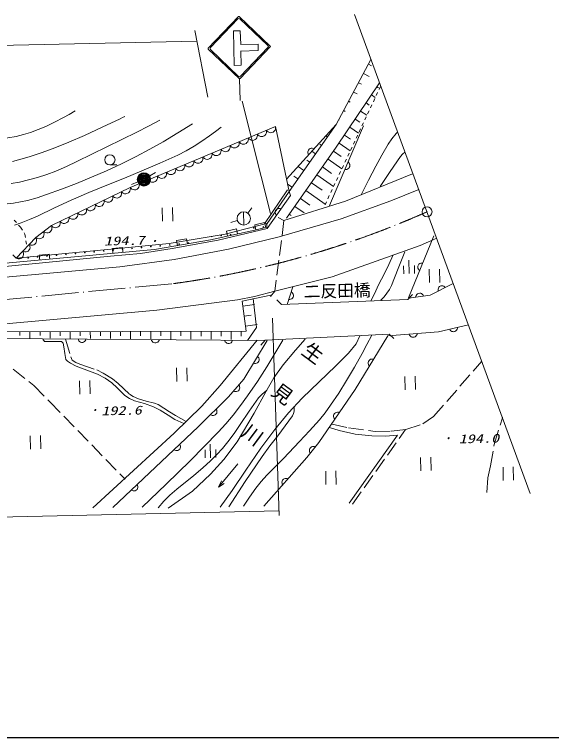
# Model space of a CAD drawing. Units: millimetres, scale not verified. Extents: x 40000 to 680000, y 20000 to 380000.
# Drawn here: x 283918 to 364084, y 205000 to 312992 of the extents above; entities that cross this region are included whole.
import ezdxf
from ezdxf.enums import TextEntityAlignment as Align

# ---------------------------------------------------------------- set-up
doc = ezdxf.new("R2010")
doc.units = ezdxf.units.MM
doc.header["$LTSCALE"] = 1000
for name, pattern in [('USER1', [3, 2.25, -0.75]), ('USER3', [1, 0.5, -0.5]), ('USER4', [7.000001, 5.508197, -0.688525, 0.114754, -0.688525])]:
    doc.linetypes.add(name, pattern=pattern)
for name, color, linetype, lineweight in [('M-TTL-BAND', 7, 'Continuous', 25), ('S-BGD', 1, 'Continuous', 13), ('S-BGD-HTXT', 6, 'Continuous', 13), ('S-BMK', 3, 'USER4', 13)]:
    doc.layers.add(name, color=color, linetype=linetype, lineweight=lineweight)
doc.styles.add('@ＭＳ ゴシック', font='')
doc.styles.add('ＭＳ ゴシック', font='')
doc.styles.get('@ＭＳ ゴシック').set_extended_font_data('@MS Gothic')
doc.styles.get('ＭＳ ゴシック').set_extended_font_data('MS Gothic')

# ---------------------------------------------------------------- blocks, each defined once
blk = doc.blocks.new('BUHIN24')
at = {"layer": 'S-BGD'}
blk.add_lwpolyline([(-368, 604), (-479, 475), (-553, 330), (-614, 132), (-606, -46), (-565, -215), (-451, -403), (-319, -517), (-166, -606), (39, -643), (199, -641), (368, -604)], dxfattribs=at)
blk = doc.blocks.new('BUHIN25')
at = {"layer": 'S-BGD'}
blk.add_lwpolyline([(-274, 679), (-410, 565), (-509, 430), (-605, 238), (-626, 55), (-613, -125), (-528, -335), (-413, -474), (-271, -591), (-68, -663), (96, -688), (274, -679)], dxfattribs=at)
blk = doc.blocks.new('BUHIN26')
at = {"layer": 'S-BGD'}
blk.add_lwpolyline([(-137, 714), (-291, 629), (-414, 517), (-544, 347), (-599, 174), (-621, -4), (-578, -226), (-493, -383), (-377, -524), (-193, -633), (-38, -688), (137, -714)], dxfattribs=at)
blk = doc.blocks.new('BUHIN27')
at = {"layer": 'S-BGD'}
blk.add_lwpolyline([(-99, 728), (-259, 651), (-389, 544), (-530, 380), (-596, 208), (-627, 30), (-596, -196), (-518, -360), (-409, -508), (-230, -628), (-76, -693), (99, -728)], dxfattribs=at)
blk = doc.blocks.new('BUHIN33')
at = {"layer": 'S-BGD'}
blk.add_lwpolyline([(-160, -578), (-280, -495), (-373, -395), (-470, -250), (-505, -104), (-508, 44), (-458, 223), (-380, 348), (-276, 456), (-117, 533), (15, 572), (160, 578)], dxfattribs=at)
blk = doc.blocks.new('BUHIN34')
at = {"layer": 'S-BGD'}
blk.add_lwpolyline([(285, -528), (141, -551), (4, -544), (-167, -506), (-293, -424), (-397, -320), (-485, -156), (-515, -12), (-514, 138), (-454, 304), (-385, 423), (-285, 528)], dxfattribs=at)
blk = doc.blocks.new('BUHIN67')
at = {"layer": 'S-BGD'}
blk.add_lwpolyline([(-128, -739), (611, -867), (867, 611), (128, 739)], dxfattribs=at)
blk = doc.blocks.new('BUHIN72')
at = {"layer": 'S-BGD'}
for p, q in [((1154, 511), (-789, 985)), ((-1153, -507), (791, -980))]:
    blk.add_line(p, q, dxfattribs=at)
blk = doc.blocks.new('BUHIN74')
at = {"layer": 'S-BGD'}
for p, q in [((972, -237), (-972, 237)), ((388, 729), (-777, 1013)), ((10, -826), (-1156, -542))]:
    blk.add_line(p, q, dxfattribs=at)
blk = doc.blocks.new('BUHIN75')
at = {"layer": 'S-BGD'}
blk.add_line((967, -235), (-967, 235), dxfattribs=at)
blk.add_circle((0, 0), 995, dxfattribs=at)
blk = doc.blocks.new('BUHIN76')
at = {"layer": 'S-BGD'}
for radius in [995, 880, 765, 645, 530, 390, 270, 155, 30]:
    blk.add_circle((0, 0), radius, dxfattribs=at)
blk = doc.blocks.new('BUHIN77')
at = {"layer": 'S-BGD'}
blk.add_line((-743, 181), (-979, -786), dxfattribs=at)
blk.add_circle((0, 0), 765, dxfattribs=at)

msp = doc.modelspace()

# ---------------------------------------------------------------- linework, layer by layer
at = {"layer": 'M-TTL-BAND'}
msp.add_line((40000, 205000), (579000, 205000), dxfattribs=at)
at = {"layer": 'S-BGD'}
for p, q in [((312841, 307965), (317336, 312671)), ((313165, 308043), (317273, 312344)), ((317478, 312674), (322082, 308276)), ((317556, 312351), (321755, 308340)), ((317614, 310548), (316616, 310525)), ((316734, 305374), (316616, 310525)), ((317684, 308484), (317614, 310548)), ((317448, 303426), (312844, 307824)), ((322085, 308135), (317590, 303429)), ((321761, 308057), (317653, 303756)), ((320271, 308543), (317684, 308484)), ((320293, 307590), (320271, 308543)), ((313171, 307761), (317370, 303749)), ((320293, 307590), (317661, 307530)), ((317684, 307530), (317732, 305397)), ((331956, 296575), (337120, 306245)), ((317732, 305397), (316734, 305374)), ((336751, 305554), (337232, 305297)), ((336013, 304173), (336881, 303710)), ((317519, 303398), (317594, 300125)), ((331956, 293156), (338417, 302777)), ((335275, 302792), (335701, 302564)), ((334538, 301410), (335090, 301115)), ((338014, 302175), (338246, 302019)), ((337206, 300973), (337779, 300588)), ((333800, 300029), (334037, 299903)), ((336398, 299770), (336854, 299464)), ((333062, 298648), (333299, 298521)), ((335590, 298567), (336535, 297933)), ((332325, 297266), (332372, 297241)), ((334783, 297365), (335461, 296909)), ((301202, 287154), (322889, 296242)), ((322889, 296242), (324914, 286548)), ((331956, 296575), (324518, 288387)), ((331956, 296575), (324914, 286548)), ((330927, 284436), (336027, 296375)), ((331516, 295949), (331469, 295982)), ((333975, 296162), (335292, 295278)), ((330636, 294695), (330399, 294861)), ((333167, 294960), (334069, 294354)), ((332360, 293757), (334048, 292623)), ((324533, 282570), (331956, 293156)), ((329755, 293442), (329519, 293608)), ((328875, 292189), (328323, 292576)), ((331543, 292568), (332663, 291783)), ((327995, 290935), (327569, 291234)), ((330719, 291392), (332790, 289939)), ((327115, 289682), (326248, 290291)), ((329894, 290215), (331261, 289257)), ((304113, 288867), (304978, 289368)), ((326234, 288429), (325620, 288860)), ((329069, 289039), (331553, 287298)), ((333340, 285105), (343355, 289207)), ((343398, 289179), (343420, 289191)), ((302322, 287989), (301395, 287613)), ((325354, 287175), (324677, 287651)), ((328244, 287863), (329858, 286731)), ((289428, 281449), (301202, 287154)), ((321232, 281714), (324693, 286778)), ((321548, 281623), (324914, 286548)), ((324914, 286548), (325119, 285942)), ((327420, 286687), (330316, 284656)), ((340076, 285157), (344277, 286858)), ((325119, 285942), (321614, 281049)), ((324150, 282223), (333340, 285105)), ((326595, 285510), (327993, 284530)), ((332708, 282448), (340076, 285157)), ((318748, 283317), (319359, 284109)), ((325770, 284334), (327169, 283354)), ((324946, 283158), (325225, 282962)), ((317184, 282224), (316230, 281922)), ((323264, 282686), (324150, 282223)), ((323434, 279759), (332708, 282448)), ((287087, 279687), (289428, 281449)), ((319780, 280784), (313156, 279344)), ((321614, 281049), (314330, 279278)), ((315391, 280201), (321529, 281791)), ((321596, 281208), (319780, 280784)), ((321614, 281049), (321529, 281791)), ((306996, 278774), (315391, 280201)), ((315855, 277934), (323434, 279759)), ((346528, 279916), (342742, 270693)), ((284155, 276618), (287087, 279687)), ((298372, 277932), (306996, 278774)), ((313156, 279344), (304822, 277865)), ((314330, 279278), (307474, 278019)), ((346957, 279558), (344452, 278466)), ((304822, 277865), (272029, 274884)), ((284155, 276618), (298372, 277932)), ((307474, 278019), (302753, 277306)), ((307761, 276416), (315855, 277934)), ((344452, 278466), (331352, 273829)), ((298246, 276872), (270050, 274133)), ((283682, 277113), (284155, 276618)), ((302753, 277306), (298246, 276872)), ((299625, 275277), (307761, 276416)), ((254420, 271194), (299625, 275277)), ((331352, 273829), (322780, 271677)), ((324631, 269686), (325462, 272300)), ((349419, 272813), (345969, 271084)), ((317911, 270191), (322196, 271060)), ((319724, 270886), (322780, 271677)), ((322780, 271677), (322111, 270880)), ((342643, 270446), (343321, 271181)), ((345969, 271084), (342807, 270631)), ((305148, 268832), (317185, 270374)), ((317185, 270374), (319724, 270886)), ((318521, 265702), (317910, 270192)), ((320039, 266255), (319541, 270554)), ((323061, 270361), (323796, 269683)), ((323796, 269683), (342643, 270446)), ((318012, 269444), (319738, 269678)), ((278945, 266451), (305148, 268832)), ((318216, 267947), (319244, 268087)), ((270460, 265553), (318521, 265702)), ((305755, 265662), (305757, 264979)), ((307257, 265667), (307260, 264514)), ((308758, 265671), (308761, 264972)), ((310260, 265676), (310264, 264495)), ((311762, 265681), (311764, 264964)), ((313264, 265685), (313268, 264476)), ((314766, 265690), (314768, 264956)), ((316268, 265695), (316272, 264457)), ((317770, 265699), (317772, 264948)), ((318419, 266450), (320121, 266681)), ((318706, 264313), (320039, 266255)), ((347236, 265594), (351697, 266643)), ((277609, 264638), (321343, 264320)), ((284728, 265597), (284730, 265033)), ((286230, 265602), (286233, 264648)), ((287732, 265606), (287734, 265026)), ((289234, 265611), (289237, 264629)), ((290736, 265616), (290738, 265018)), ((292238, 265620), (292241, 264610)), ((293739, 265625), (293741, 265010)), ((295241, 265630), (295245, 264591)), ((296743, 265634), (296745, 265002)), ((298245, 265639), (298248, 264572)), ((299747, 265644), (299749, 264995)), ((301249, 265648), (301252, 264553)), ((302751, 265653), (302753, 264987)), ((304253, 265658), (304256, 264534)), ((339825, 265251), (321353, 264332)), ((339663, 264976), (334770, 256997)), ((334924, 263784), (335494, 264992)), ((339663, 264976), (347236, 265594)), ((340566, 264580), (339825, 265251)), ((288139, 264495), (288388, 264156)), ((288388, 264156), (290916, 264138)), ((290916, 264138), (291174, 263892)), ((291174, 263892), (291287, 263363)), ((314642, 257576), (320142, 264329)), ((318164, 258520), (321648, 264310)), ((321353, 264332), (320682, 263591)), ((325848, 262841), (327327, 264483)), ((333761, 262425), (334924, 263784)), ((291287, 263363), (291411, 262355)), ((324013, 260685), (325848, 262841)), ((331830, 260451), (333761, 262425)), ((291411, 262355), (291608, 261476)), ((291608, 261476), (291817, 261202)), ((291817, 261202), (292278, 260910)), ((292278, 260910), (293123, 260449)), ((293123, 260449), (296309, 259258)), ((322634, 258724), (324013, 260685)), ((329402, 258144), (331830, 260451)), ((296309, 259258), (297459, 258678)), ((297459, 258678), (298436, 257968)), ((315877, 255866), (318164, 258520)), ((321441, 256629), (322634, 258724)), ((326839, 255696), (329402, 258144)), ((298436, 257968), (299236, 257253)), ((299236, 257253), (300400, 256067)), ((311910, 254481), (314642, 257576)), ((300400, 256067), (301067, 255627)), ((319676, 253464), (321441, 256629)), ((334770, 256997), (329368, 249069)), ((301067, 255627), (301834, 255266)), ((301834, 255266), (303308, 254895)), ((303308, 254895), (304684, 254396)), ((311348, 251385), (315877, 255866)), ((324821, 253490), (326839, 255696)), ((304684, 254396), (305680, 253913)), ((305680, 253913), (306860, 253157)), ((307775, 250481), (311910, 254481)), ((306860, 253157), (307860, 252523)), ((317155, 249179), (319676, 253464)), ((322765, 251008), (324821, 253490)), ((307860, 252523), (309214, 251897)), ((298617, 239356), (311348, 251385)), ((320669, 248203), (322765, 251008)), ((330934, 251304), (332381, 250836)), ((332381, 250836), (334763, 250323)), ((295624, 239313), (307775, 250481)), ((341112, 250168), (333898, 239985)), ((334763, 250323), (337241, 250046)), ((337241, 250046), (339312, 250027)), ((339312, 250027), (341112, 250168)), ((315194, 246515), (317155, 249179)), ((329368, 249069), (327580, 246808)), ((318447, 244935), (320669, 248203)), ((313176, 244355), (315194, 246515)), ((327580, 246808), (321148, 239555)), ((317238, 245868), (314389, 242369)), ((310477, 241812), (313176, 244355)), ((316402, 241902), (318447, 244935)), ((306860, 239248), (310477, 241812)), ((314621, 239426), (316402, 241902))]:
    msp.add_line(p, q, dxfattribs=at)
at = {"layer": 'S-BGD', "linetype": 'USER3'}
for p, q in [((338548, 302229), (330116, 284231)), ((283860, 282267), (284837, 281224)), ((284837, 281224), (285477, 280174)), ((285477, 280174), (285743, 278386))]:
    msp.add_line(p, q, dxfattribs=at)
at = {"layer": 'S-BGD', "linetype": 'USER1'}
for p, q in [((324150, 282223), (322780, 271677)), ((291514, 264506), (292307, 261871)), ((292307, 261871), (292546, 261371)), ((292546, 261371), (293084, 261029)), ((293084, 261029), (293672, 260739)), ((293672, 260739), (296193, 259913)), ((346486, 252924), (353677, 261203)), ((353800, 260916), (353790, 260903)), ((283704, 260033), (286784, 257574)), ((296193, 259913), (297164, 259429)), ((297164, 259429), (298574, 258577)), ((298574, 258577), (299399, 257863)), ((286784, 257574), (289183, 255161)), ((299399, 257863), (301077, 256284)), ((301077, 256284), (301616, 255918)), ((289183, 255161), (300430, 243573)), ((301616, 255918), (302408, 255582)), ((302408, 255582), (303552, 255254)), ((303552, 255254), (304823, 254955)), ((304823, 254955), (305384, 254715)), ((305384, 254715), (307051, 253641)), ((307051, 253641), (307948, 253081)), ((307948, 253081), (309560, 252208)), ((344875, 251852), (346486, 252924)), ((355531, 248757), (356742, 252758)), ((356757, 252861), (356749, 252813)), ((331351, 251810), (333802, 251231)), ((342322, 251026), (344875, 251852)), ((333802, 251231), (337754, 250721)), ((334368, 239862), (342295, 250996)), ((337754, 250721), (340125, 250742)), ((340125, 250742), (342322, 251026)), ((354970, 245572), (355531, 248757)), ((354576, 243793), (354970, 245572)), ((354426, 241619), (354576, 243793))]:
    msp.add_line(p, q, dxfattribs=at)
at = {"layer": 'S-BGD'}
for points in [[(262509, 295608), (265019, 295106), (267548, 294662), (269190, 294436), (270850, 294267), (272705, 294144), (274574, 294081), (276513, 294071), (278461, 294121), (280059, 294217), (281666, 294375), (282927, 294553), (284174, 294790), (285256, 295056), (286319, 295380), (287465, 295795), (288600, 296271), (289915, 296895), (291219, 297580), (292098, 298073), (292978, 298589)], [(283442, 287736), (284682, 287968), (286027, 288281), (287358, 288652), (288729, 289098), (290079, 289601), (291670, 290278), (293244, 291012), (297724, 293199), (302195, 295429), (303911, 296309), (305629, 297188)], [(283605, 291053), (284868, 291358), (286118, 291722), (287919, 292329), (289698, 292991), (292043, 293931), (294367, 294927), (297032, 296142), (299671, 297410), (300028, 297586), (300394, 297768)], [(280911, 284586), (282348, 284669), (283787, 284814), (284838, 284990), (285880, 285227), (287288, 285624), (288681, 286079), (290944, 286889), (293190, 287756), (295434, 288680), (297657, 289661), (299896, 290701), (302108, 291794), (304113, 292858), (306089, 293975), (308294, 295293), (310474, 296651)], [(283915, 281544), (284914, 281872), (286154, 282352), (287370, 282886), (289870, 284095), (292393, 285248), (295031, 286389), (297692, 287475), (300326, 288526), (302938, 289634), (305621, 290781), (308289, 291988), (309522, 292626), (310725, 293316), (311896, 294060), (313034, 294855), (313918, 295508), (314793, 296173)], [(335721, 286139), (336768, 288251), (337872, 290340), (338755, 291998), (339688, 293623), (340270, 294440), (340908, 295231), (340984, 295323), (341061, 295415)], [(341233, 295065), (341242, 295083), (341251, 295100)], [(327834, 292037), (327764, 292165), (327726, 292297), (327704, 292470), (327740, 292617), (327804, 292749), (327929, 292887), (328055, 292963), (328197, 293012), (328373, 293010), (328508, 292985), (328640, 292925)], [(338486, 287283), (339978, 289543), (341519, 291765), (341841, 292103), (342179, 292439)], [(333713, 290958), (333821, 290859), (333900, 290747), (333977, 290590), (333991, 290441), (333974, 290294), (333901, 290123), (333807, 290010), (333689, 289917), (333522, 289861), (333386, 289841), (333241, 289854)], [(323017, 283008), (322933, 283127), (322880, 283254), (322839, 283423), (322857, 283572), (322905, 283712), (323013, 283863), (323130, 283953), (323265, 284018), (323441, 284037), (323578, 284027), (323716, 283983)], [(321418, 281167), (321248, 281897), (319787, 281556), (319958, 280826)], [(317201, 280224), (317042, 280957), (315576, 280638), (315735, 279905)], [(309728, 278736), (309597, 279474), (308120, 279212), (308251, 278474)], [(342166, 277552), (341208, 275030), (340195, 272531), (339879, 271929), (339512, 271360), (339086, 270837), (338625, 270342)], [(340445, 277070), (339812, 275636), (339122, 274221), (338329, 272711), (337590, 271176), (337383, 270722), (337177, 270268)], [(344407, 274750), (344298, 274846), (344217, 274957), (344138, 275113), (344121, 275262), (344136, 275409), (344207, 275581), (344299, 275695), (344416, 275790), (344582, 275848), (344718, 275870), (344863, 275860)], [(347157, 271680), (347138, 271825), (347150, 271962), (347193, 272131), (347279, 272254), (347386, 272355), (347552, 272438), (347697, 272464), (347848, 272459), (348011, 272393), (348128, 272321), (348230, 272217)], [(325228, 271565), (325345, 271477), (325435, 271373), (325526, 271224), (325555, 271077), (325552, 270930), (325496, 270752), (325413, 270631), (325304, 270527), (325143, 270455), (325010, 270422), (324865, 270421)], [(343794, 270773), (343822, 270916), (343876, 271042), (343971, 271189), (344091, 271279), (344225, 271341), (344409, 271367), (344554, 271345), (344695, 271293), (344830, 271179), (344918, 271073), (344982, 270943)], [(350051, 266256), (350036, 266111), (349993, 265980), (349912, 265826), (349800, 265725), (349672, 265652), (349491, 265609), (349344, 265618), (349199, 265658), (349055, 265760), (348958, 265857), (348883, 265981)], [(318111, 239552), (319001, 240904), (319946, 242228), (320747, 243224), (321601, 244189), (324056, 246691), (326467, 249234), (327974, 250807), (329442, 252427), (330292, 253511), (331095, 254634), (332312, 256454), (333478, 258304), (334664, 260306), (335798, 262337), (336526, 263703), (337238, 265078)], [(344048, 265334), (344011, 265192), (343949, 265070), (343846, 264929), (343720, 264846), (343583, 264793), (343398, 264778), (343254, 264808), (343116, 264869), (342989, 264991), (342908, 265102), (342852, 265236)], [(302988, 239383), (306571, 242853), (310150, 246339), (312256, 248444), (314319, 250592), (315467, 251857), (316576, 253169), (317669, 254585), (318716, 256038), (320178, 258176), (321595, 260354), (322806, 262340), (323976, 264360)], [(320215, 261929), (320309, 261817), (320372, 261695), (320426, 261529), (320420, 261379), (320383, 261236), (320287, 261077), (320178, 260978), (320049, 260902), (319875, 260870), (319738, 260868), (319596, 260901)], [(336903, 260475), (336810, 260588), (336748, 260711), (336695, 260877), (336703, 261027), (336741, 261169), (336838, 261328), (336947, 261426), (337078, 261501), (337251, 261532), (337389, 261532), (337530, 261498)], [(317412, 257648), (317485, 257521), (317527, 257390), (317553, 257218), (317521, 257071), (317461, 256937), (317339, 256796), (317215, 256716), (317075, 256663), (316898, 256661), (316763, 256683), (316629, 256739)], [(305343, 239305), (306215, 240278), (307130, 241208), (308134, 242092), (309180, 242931), (310663, 244107), (312105, 245327), (313135, 246273), (314124, 247263), (314955, 248182), (315746, 249148), (316693, 250423), (317596, 251741), (318947, 253745), (320352, 255719), (320902, 256278), (321498, 256797), (321536, 256829), (321574, 256862)], [(314039, 254048), (314102, 253916), (314133, 253782), (314145, 253608), (314102, 253464), (314031, 253335), (313899, 253204), (313769, 253135), (313625, 253093), (313449, 253105), (313315, 253137), (313186, 253204)], [(315907, 239455), (318362, 243232), (320874, 246986), (322021, 248547), (323221, 250078), (324342, 251536), (325436, 253060), (325568, 253386), (325645, 253739), (325671, 254098), (325672, 254474)], [(331731, 252537), (331644, 252655), (331588, 252780), (331543, 252949), (331558, 253098), (331603, 253238), (331707, 253392), (331821, 253485), (331955, 253554), (332130, 253576), (332268, 253570), (332407, 253529)], [(328102, 247468), (328023, 247591), (327976, 247720), (327944, 247892), (327969, 248040), (328023, 248176), (328139, 248322), (328259, 248407), (328398, 248466), (328574, 248476), (328710, 248460), (328846, 248409)], [(315243, 242963), (314389, 242369), (314799, 243324)], [(323966, 242732), (323894, 242860), (323855, 242991), (323831, 243164), (323865, 243311), (323927, 243444), (324051, 243583), (324176, 243661), (324317, 243712), (324494, 243712), (324629, 243688), (324762, 243630)]]:
    msp.add_lwpolyline(points, dxfattribs=at)
for centre, radius in [((345503, 283517), 22.5), ((319644, 281135), 49.8), ((321052, 281263), 49.8), ((314778, 279982), 49.8), ((316187, 280110), 49.8), ((307096, 278574), 49.8), ((308504, 278702), 49.8), ((309913, 278830), 49.8), ((295829, 277550), 49.8), ((297237, 277678), 49.8), ((298646, 277806), 49.8), ((300054, 277934), 49.8), ((301462, 278062), 49.8), ((302871, 278190), 49.8), ((304279, 278318), 49.8), ((305688, 278446), 49.8), ((284562, 276525), 49.8), ((285970, 276653), 49.8), ((287378, 276782), 49.8), ((288787, 276910), 49.8), ((290195, 277038), 49.8), ((291604, 277166), 49.8), ((293012, 277294), 49.8), ((294420, 277422), 49.8)]:
    msp.add_circle(centre, radius, dxfattribs=at)
for centre, radius, start, end in [((317418, 312206), 200, 46.31134, 136.31134), ((317409, 312602), 100, 46.31134, 136.31134), ((312914, 307896), 100, 136.31134, 226.31134), ((313310, 307905), 200, 136.31134, 226.31134), ((321617, 308195), 200, 316.31134, 46.31134), ((322013, 308204), 100, 316.31134, 46.31134), ((317509, 303894), 200, 226.31134, 316.31134), ((317518, 303498), 100, 226.31134, 316.31134), ((324422, 285827), 49.8, 234.894, 56.40956), ((323598, 284677), 49.8, 273.49379, 17.80977), ((313370, 279854), 49.8, 186.35339, 12.93771)]:
    msp.add_arc(centre, radius, start, end, dxfattribs=at)
at = {"layer": 'S-BGD-HTXT'}
for p, q in [((334684, 312992), (360920, 241466)), ((310820, 310619), (312805, 300631)), ((228560, 307135), (311137, 309025)), ((317897, 300019), (322146, 283251)), ((322445, 267644), (323407, 238185)), ((180273, 235594), (323385, 238870))]:
    msp.add_line(p, q, dxfattribs=at)
at = {"layer": 'S-BMK'}
msp.add_line((267089, 268959), (307638, 272791), dxfattribs=at)
at = {"layer": 'S-BMK', "linetype": 'Continuous'}
msp.add_circle((345503, 283517), 746, dxfattribs=at)
at = {"layer": 'S-BMK'}
msp.add_arc((289056, 410587), 139043, 277.67984, 293.95171, dxfattribs=at)

# ---------------------------------------------------------------- block references
at = {"rotation": 105}
for name, p in [('BUHIN27', (322212, 295958)), ('BUHIN27', (319501, 294822)), ('BUHIN27', (320856, 295390)), ('BUHIN27', (316790, 293686)), ('BUHIN27', (318145, 294254)), ('BUHIN27', (314079, 292550)), ('BUHIN27', (315434, 293118)), ('BUHIN77', (298164, 291275)), ('BUHIN27', (311368, 291414)), ('BUHIN27', (312724, 291982)), ('BUHIN27', (308657, 290278)), ('BUHIN27', (310013, 290846)), ('BUHIN76', (303248, 288365)), ('BUHIN27', (305946, 289142)), ('BUHIN27', (307302, 289710)), ('BUHIN27', (304591, 288574)), ('BUHIN27', (301880, 287438)), ('BUHIN27', (303235, 288006)), ('BUHIN26', (299240, 286203)), ('BUHIN26', (300548, 286837)), ('BUHIN26', (296623, 284935)), ('BUHIN26', (297932, 285569)), ('BUHIN26', (295315, 284301)), ('BUHIN72', (306769, 283126)), ('BUHIN26', (292698, 283034)), ('BUHIN26', (294007, 283668)), ('BUHIN75', (318137, 282526)), ('BUHIN26', (290082, 281766)), ('BUHIN26', (291390, 282400)), ('BUHIN25', (288843, 281009)), ('BUHIN25', (287672, 280128)), ('BUHIN24', (285621, 278153)), ('BUHIN24', (286598, 279176)), ('BUHIN24', (284644, 277130)), ('BUHIN67', (299357, 277368)), ('BUHIN67', (288426, 276375)), ('BUHIN74', (342812, 275280)), ('BUHIN72', (346614, 273955)), ('BUHIN33', (294009, 264519)), ('BUHIN33', (304943, 264439)), ('BUHIN33', (315876, 264360)), ('BUHIN72', (308893, 259209)), ('BUHIN72', (342978, 257940)), ('BUHIN72', (294431, 257302)), ('BUHIN72', (287051, 249092)), ('BUHIN34', (308165, 248378)), ('BUHIN74', (313169, 247798)), ('BUHIN72', (345305, 245853)), ('BUHIN72', (331162, 243795)), ('BUHIN72', (357636, 244401)), ('BUHIN34', (301800, 242363))]:
    msp.add_blockref(name, p, dxfattribs=at)

# ---------------------------------------------------------------- texts
at = {"layer": 'S-BGD', "style": 'ＭＳ ゴシック', "oblique": 15, "width": 1.35}
for s, p in [('194.7', (297318, 278082)), ('192.6', (296897, 252719)), ('194.0', (350249, 248530))]:
    msp.add_text(s, height=1320, rotation=1.3, dxfattribs=at).set_placement(p, align=Align.BOTTOM_LEFT)
at = {"layer": 'S-BGD', "style": 'ＭＳ ゴシック', "oblique": 15}
for p in [(304028, 278231), (295087, 252978), (347839, 248775)]:
    msp.add_text('・', height=1100, rotation=1.3, dxfattribs=at).set_placement(p, align=Align.BOTTOM_LEFT)
at = {"layer": 'S-BGD', "style": 'ＭＳ ゴシック'}
msp.add_text('二反田橋', height=1833, rotation=1.3, dxfattribs=at).set_placement((327112, 270143), align=Align.BOTTOM_LEFT)
at = {"layer": 'S-BGD', "insert": (328248, 264489), "char_height": 2199, "attachment_point": 7, "rotation": 233.5, "style": '@ＭＳ ゴシック'}
msp.add_mtext('\\T2.53;生見川', dxfattribs=at)

doc.saveas('drawing.dxf')
